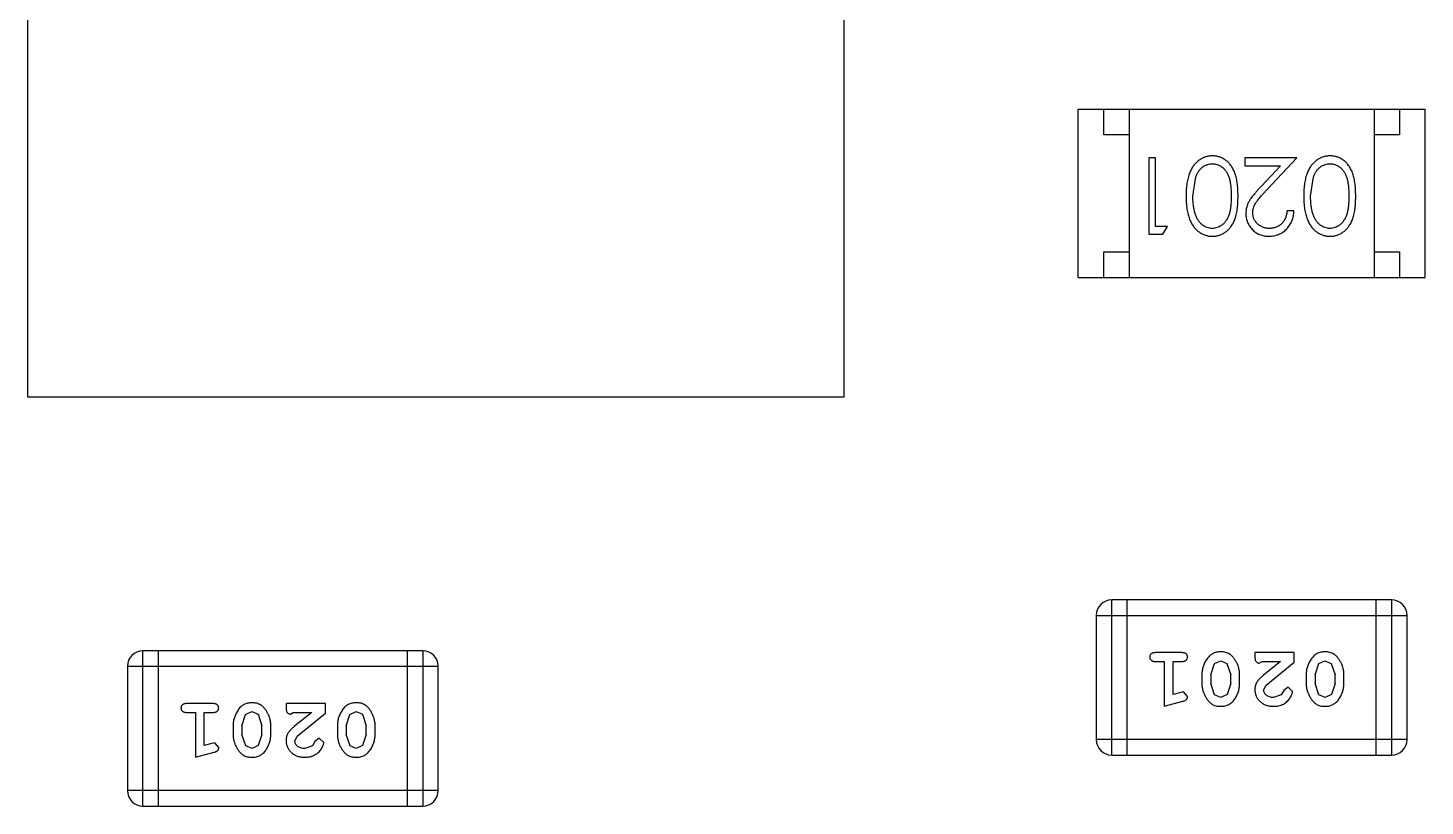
# Model space of a CAD drawing. Header units: inches. Extents: x 4.1 to 94, y -51.8 to -2.2.
# Drawn here: x 67.204 to 69.944, y -28.968 to -27.44 of the extents above; entities that cross this region are included whole.
import ezdxf

# ---------------------------------------------------------------- set-up
doc = ezdxf.new("R2010")
doc.units = ezdxf.units.IN
doc.header["$LTSCALE"] = 1.21
doc.header["$MEASUREMENT"] = 0
doc.layers.get('0').update_dxf_attribs({"linetype": 'CONTINUOUS'})

msp = doc.modelspace()

# ---------------------------------------------------------------- linework, layer by layer
at = {"color": 7, "linetype": 'Continuous'}
for p, q in [((67.2042, -28.1651), (67.2042, -26.1651)), ((68.8042, -26.1651), (68.8042, -28.1651)), ((69.2642, -27.93), (69.2642, -27.6)), ((69.2642, -27.6), (69.9442, -27.6)), ((69.3142, -27.65), (69.3142, -27.6)), ((69.3642, -27.6), (69.3642, -27.93)), ((69.8442, -27.6), (69.8442, -27.93)), ((69.8942, -27.6), (69.8942, -27.65)), ((69.9442, -27.93), (69.9442, -27.6)), ((69.3642, -27.65), (69.3142, -27.65)), ((69.8942, -27.65), (69.8442, -27.65)), ((69.4024, -27.6953), (69.4024, -27.8453)), ((69.4159, -27.6953), (69.4024, -27.6953)), ((69.4159, -27.8299), (69.4159, -27.6953)), ((69.5909, -27.6953), (69.5909, -27.7107)), ((69.6928, -27.6953), (69.5909, -27.6953)), ((69.6347, -27.7574), (69.6928, -27.6953)), ((69.5909, -27.7107), (69.6607, -27.7107)), ((69.6607, -27.7107), (69.6232, -27.7507)), ((69.489, -27.7703), (69.4947, -27.7326)), ((69.7197, -27.7703), (69.7254, -27.7326)), ((69.6871, -27.7991), (69.6736, -27.7991)), ((69.439, -27.8299), (69.4159, -27.8299)), ((69.4302, -27.8453), (69.439, -27.8299)), ((69.4024, -27.8453), (69.4302, -27.8453)), ((69.3142, -27.93), (69.3142, -27.88)), ((69.3142, -27.88), (69.3642, -27.88)), ((69.8442, -27.88), (69.8942, -27.88)), ((69.8942, -27.88), (69.8942, -27.93)), ((69.2642, -27.93), (69.9442, -27.93)), ((68.8042, -28.1651), (67.2042, -28.1651)), ((69.3298, -28.8676), (69.3298, -28.5628)), ((69.8784, -28.5628), (69.3298, -28.5628)), ((69.3603, -28.8676), (69.3603, -28.5628)), ((69.848, -28.5628), (69.848, -28.8676)), ((69.8784, -28.5628), (69.8784, -28.8676)), ((69.2993, -28.5933), (69.2993, -28.8371)), ((69.2993, -28.5933), (69.9089, -28.5933)), ((69.9089, -28.8371), (69.9089, -28.5933)), ((67.4298, -28.9676), (67.4298, -28.6628)), ((67.9784, -28.6628), (67.4298, -28.6628)), ((67.4603, -28.9676), (67.4603, -28.6628)), ((67.948, -28.6628), (67.948, -28.9676)), ((67.9784, -28.6628), (67.9784, -28.9676)), ((69.4673, -28.6664), (69.4153, -28.6664)), ((69.4153, -28.6837), (69.4327, -28.6837)), ((69.4327, -28.6837), (69.4327, -28.7718)), ((69.45, -28.7487), (69.45, -28.6837)), ((69.45, -28.6837), (69.4673, -28.6837)), ((69.5239, -28.7098), (69.5311, -28.688)), ((69.5311, -28.688), (69.5434, -28.6822)), ((69.5434, -28.6822), (69.5556, -28.6875)), ((69.5556, -28.6875), (69.5632, -28.7098)), ((69.6104, -28.6664), (69.6104, -28.6743)), ((69.6875, -28.6664), (69.6104, -28.6664)), ((69.6191, -28.6869), (69.6246, -28.6837)), ((69.6246, -28.6837), (69.6608, -28.6837)), ((69.6608, -28.6837), (69.6272, -28.7108)), ((69.6325, -28.7303), (69.6875, -28.6853)), ((69.6875, -28.6853), (69.6875, -28.6664)), ((69.7284, -28.7098), (69.7357, -28.688)), ((69.7357, -28.688), (69.7479, -28.6822)), ((69.7479, -28.6822), (69.7601, -28.6875)), ((69.7601, -28.6875), (69.7677, -28.7098)), ((67.3993, -28.6933), (67.3993, -28.9371)), ((67.3993, -28.6933), (68.0089, -28.6933)), ((68.0089, -28.9371), (68.0089, -28.6933)), ((69.5066, -28.7095), (69.5066, -28.7272)), ((69.5239, -28.7098), (69.5239, -28.727)), ((69.5632, -28.727), (69.5632, -28.7098)), ((69.5805, -28.7272), (69.5805, -28.7095)), ((69.7111, -28.7095), (69.7111, -28.7272)), ((69.7284, -28.7098), (69.7284, -28.727)), ((69.7677, -28.727), (69.7677, -28.7098)), ((69.785, -28.7272), (69.785, -28.7095)), ((69.5315, -28.7493), (69.5239, -28.727)), ((69.5632, -28.727), (69.556, -28.7487)), ((69.6277, -28.74), (69.6325, -28.7303)), ((69.6671, -28.7406), (69.6621, -28.7492)), ((69.6755, -28.7341), (69.6671, -28.7406)), ((69.6844, -28.7425), (69.6755, -28.7341)), ((69.736, -28.7493), (69.7284, -28.727)), ((69.7677, -28.727), (69.7605, -28.7487)), ((67.5673, -28.7664), (67.5153, -28.7664)), ((67.7104, -28.7664), (67.7104, -28.7743)), ((67.7875, -28.7664), (67.7104, -28.7664)), ((67.7875, -28.7853), (67.7875, -28.7664)), ((69.4327, -28.7718), (69.4692, -28.762)), ((69.465, -28.7446), (69.45, -28.7487)), ((69.4704, -28.7435), (69.465, -28.7446)), ((69.4783, -28.7528), (69.4704, -28.7435)), ((69.5436, -28.7545), (69.5315, -28.7493)), ((69.556, -28.7487), (69.5436, -28.7545)), ((69.6621, -28.7492), (69.6472, -28.7545)), ((69.7481, -28.7545), (69.736, -28.7493)), ((69.7605, -28.7487), (69.7481, -28.7545)), ((67.5153, -28.7838), (67.5327, -28.7838)), ((67.5327, -28.7838), (67.5327, -28.8718)), ((67.55, -28.8487), (67.55, -28.7838)), ((67.55, -28.7838), (67.5673, -28.7838)), ((67.6239, -28.8098), (67.6311, -28.788)), ((67.6311, -28.788), (67.6434, -28.7822)), ((67.6434, -28.7822), (67.6556, -28.7875)), ((67.6556, -28.7875), (67.6632, -28.8098)), ((67.7191, -28.7869), (67.7246, -28.7838)), ((67.7246, -28.7838), (67.7608, -28.7838)), ((67.7608, -28.7838), (67.7272, -28.8108)), ((67.7325, -28.8303), (67.7875, -28.7853)), ((67.8284, -28.8098), (67.8357, -28.788)), ((67.8357, -28.788), (67.8479, -28.7822)), ((67.8479, -28.7822), (67.8601, -28.7875)), ((67.8601, -28.7875), (67.8677, -28.8098)), ((67.6066, -28.8095), (67.6066, -28.8272)), ((67.6239, -28.8098), (67.6239, -28.827)), ((67.6632, -28.827), (67.6632, -28.8098)), ((67.6805, -28.8272), (67.6805, -28.8095)), ((67.8111, -28.8095), (67.8111, -28.8272)), ((67.8284, -28.8098), (67.8284, -28.827)), ((67.8677, -28.827), (67.8677, -28.8098)), ((67.885, -28.8272), (67.885, -28.8095)), ((67.565, -28.8446), (67.55, -28.8487)), ((67.5704, -28.8435), (67.565, -28.8446)), ((67.5783, -28.8528), (67.5704, -28.8435)), ((67.6315, -28.8493), (67.6239, -28.827)), ((67.6436, -28.8545), (67.6315, -28.8493)), ((67.656, -28.8487), (67.6436, -28.8545)), ((67.6632, -28.827), (67.656, -28.8487)), ((67.7277, -28.84), (67.7325, -28.8303)), ((67.7621, -28.8492), (67.7472, -28.8545)), ((67.7671, -28.8407), (67.7621, -28.8492)), ((67.7755, -28.8341), (67.7671, -28.8407)), ((67.7844, -28.8425), (67.7755, -28.8341)), ((67.836, -28.8493), (67.8284, -28.827)), ((67.8481, -28.8545), (67.836, -28.8493)), ((67.8605, -28.8487), (67.8481, -28.8545)), ((67.8677, -28.827), (67.8605, -28.8487)), ((69.9089, -28.8371), (69.2993, -28.8371)), ((67.5327, -28.8718), (67.5692, -28.862)), ((69.3298, -28.8676), (69.8784, -28.8676)), ((68.0089, -28.9371), (67.3993, -28.9371)), ((67.4298, -28.9676), (67.9784, -28.9676))]:
    msp.add_line(p, q, dxfattribs=at)
for centre, start, end in [((69.3298, -28.5933), 90, 180), ((69.8784, -28.5933), 0, 90), ((67.4298, -28.6933), 90, 180), ((67.9784, -28.6933), 0, 90), ((69.3298, -28.8371), 180, 270), ((69.8784, -28.8371), 270, 0), ((67.4298, -28.9371), 180, 270), ((67.9784, -28.9371), 270, 0)]:
    msp.add_arc(centre, 0.0305, start, end, dxfattribs=at)
for points, knots in [([(69.5273, -27.6914), (69.5261, -27.6915), (69.5237, -27.6915), (69.5202, -27.6919), (69.5168, -27.6926), (69.5134, -27.6935), (69.5102, -27.6947), (69.507, -27.6962), (69.5039, -27.6979), (69.5009, -27.6999), (69.498, -27.7022), (69.4952, -27.7047), (69.4926, -27.7075), (69.4902, -27.7105), (69.488, -27.7138), (69.4859, -27.7174), (69.484, -27.7212), (69.4822, -27.7253), (69.4806, -27.7296), (69.4793, -27.7344), (69.4781, -27.7395), (69.4771, -27.7449), (69.4764, -27.7508), (69.4759, -27.7569), (69.4756, -27.7635), (69.4755, -27.7679), (69.4755, -27.7702)], [0, 0, 0, 0, 0.033824, 0.067298, 0.10028, 0.133019, 0.165736, 0.198792, 0.232372, 0.266409, 0.301016, 0.336196, 0.371972, 0.408574, 0.446394, 0.485225, 0.525372, 0.567224, 0.611081, 0.65775, 0.70702, 0.759235, 0.814484, 0.873227, 0.934937, 1, 1, 1, 1]), ([(69.5774, -27.7702), (69.5774, -27.7678), (69.5774, -27.7632), (69.5771, -27.7564), (69.5766, -27.7501), (69.5759, -27.7441), (69.575, -27.7386), (69.5739, -27.7335), (69.5726, -27.7287), (69.5711, -27.7244), (69.5694, -27.7204), (69.5675, -27.7167), (69.5655, -27.7132), (69.5633, -27.71), (69.561, -27.707), (69.5586, -27.7043), (69.5559, -27.7019), (69.5531, -27.6997), (69.5502, -27.6978), (69.5472, -27.6961), (69.5441, -27.6946), (69.5409, -27.6935), (69.5376, -27.6926), (69.5343, -27.6919), (69.5308, -27.6915), (69.5285, -27.6915), (69.5273, -27.6914)], [0, 0, 0, 0, 0.068113, 0.132564, 0.193427, 0.250218, 0.303569, 0.353576, 0.400235, 0.443586, 0.484619, 0.524292, 0.56238, 0.599049, 0.63494, 0.669782, 0.704009, 0.737842, 0.771098, 0.803896, 0.836415, 0.868639, 0.900715, 0.933378, 0.966213, 1, 1, 1, 1]), ([(69.7581, -27.6914), (69.7569, -27.6915), (69.7545, -27.6915), (69.751, -27.6919), (69.7475, -27.6926), (69.7442, -27.6935), (69.7409, -27.6947), (69.7377, -27.6962), (69.7347, -27.6979), (69.7316, -27.6999), (69.7287, -27.7022), (69.726, -27.7047), (69.7234, -27.7075), (69.721, -27.7105), (69.7188, -27.7138), (69.7167, -27.7174), (69.7148, -27.7212), (69.713, -27.7253), (69.7114, -27.7296), (69.71, -27.7344), (69.7089, -27.7395), (69.7079, -27.7449), (69.7072, -27.7508), (69.7067, -27.7569), (69.7064, -27.7635), (69.7063, -27.7679), (69.7063, -27.7702)], [0, 0, 0, 0, 0.033824, 0.067298, 0.10028, 0.133019, 0.165736, 0.198792, 0.232372, 0.266409, 0.301016, 0.336196, 0.371972, 0.408574, 0.446394, 0.485225, 0.525372, 0.567224, 0.611081, 0.65775, 0.70702, 0.759235, 0.814484, 0.873227, 0.934937, 1, 1, 1, 1]), ([(69.8082, -27.7702), (69.8082, -27.7678), (69.8082, -27.7632), (69.8079, -27.7564), (69.8074, -27.7501), (69.8066, -27.7441), (69.8057, -27.7386), (69.8047, -27.7335), (69.8034, -27.7287), (69.8019, -27.7244), (69.8002, -27.7204), (69.7983, -27.7167), (69.7963, -27.7132), (69.7941, -27.71), (69.7918, -27.707), (69.7893, -27.7043), (69.7867, -27.7019), (69.7839, -27.6997), (69.781, -27.6978), (69.7779, -27.6961), (69.7749, -27.6946), (69.7717, -27.6935), (69.7684, -27.6926), (69.765, -27.6919), (69.7616, -27.6915), (69.7592, -27.6915), (69.7581, -27.6914)], [0, 0, 0, 0, 0.068113, 0.132564, 0.193427, 0.250218, 0.303569, 0.353576, 0.400235, 0.443586, 0.484619, 0.524292, 0.56238, 0.599049, 0.63494, 0.669782, 0.704009, 0.737842, 0.771098, 0.803896, 0.836415, 0.868639, 0.900715, 0.933378, 0.966213, 1, 1, 1, 1]), ([(69.4947, -27.7326), (69.495, -27.7315), (69.4958, -27.7295), (69.4971, -27.7265), (69.4986, -27.7238), (69.5002, -27.7213), (69.502, -27.719), (69.5038, -27.7169), (69.5058, -27.7149), (69.5086, -27.7127), (69.5123, -27.7103), (69.517, -27.7084), (69.5219, -27.707), (69.5252, -27.7069), (69.5268, -27.7068)], [0, 0, 0, 0, 0.075949, 0.148549, 0.218996, 0.286119, 0.351826, 0.416074, 0.478265, 0.540325, 0.660405, 0.774606, 0.887187, 1, 1, 1, 1]), ([(69.5268, -27.7068), (69.5285, -27.7069), (69.5318, -27.7071), (69.5367, -27.7084), (69.5414, -27.7104), (69.5452, -27.7128), (69.548, -27.7151), (69.5501, -27.717), (69.552, -27.7192), (69.5537, -27.7215), (69.5554, -27.724), (69.5568, -27.7267), (69.5582, -27.7296), (69.5594, -27.7327), (69.5605, -27.7362), (69.5615, -27.7399), (69.5622, -27.7441), (69.5629, -27.7486), (69.5634, -27.7535), (69.5637, -27.7587), (69.564, -27.7644), (69.564, -27.7683), (69.564, -27.7703)], [0, 0, 0, 0, 0.060034, 0.120278, 0.182348, 0.247919, 0.281641, 0.315701, 0.350322, 0.385703, 0.421819, 0.459196, 0.497866, 0.538301, 0.58121, 0.628183, 0.679403, 0.734699, 0.794074, 0.858416, 0.927049, 1, 1, 1, 1]), ([(69.7254, -27.7326), (69.7258, -27.7315), (69.7266, -27.7295), (69.7279, -27.7265), (69.7294, -27.7238), (69.731, -27.7213), (69.7327, -27.719), (69.7346, -27.7169), (69.7366, -27.7149), (69.7394, -27.7127), (69.7431, -27.7103), (69.7478, -27.7084), (69.7526, -27.707), (69.7559, -27.7069), (69.7576, -27.7068)], [0, 0, 0, 0, 0.075949, 0.148549, 0.218996, 0.286119, 0.351826, 0.416074, 0.478265, 0.540325, 0.660405, 0.774606, 0.887187, 1, 1, 1, 1]), ([(69.7576, -27.7068), (69.7593, -27.7069), (69.7626, -27.7071), (69.7674, -27.7084), (69.7722, -27.7104), (69.7759, -27.7128), (69.7788, -27.7151), (69.7809, -27.717), (69.7827, -27.7192), (69.7845, -27.7215), (69.7861, -27.724), (69.7876, -27.7267), (69.789, -27.7296), (69.7902, -27.7327), (69.7913, -27.7362), (69.7922, -27.7399), (69.793, -27.7441), (69.7937, -27.7486), (69.7941, -27.7535), (69.7945, -27.7587), (69.7947, -27.7644), (69.7947, -27.7683), (69.7947, -27.7703)], [0, 0, 0, 0, 0.060034, 0.120278, 0.182348, 0.247919, 0.281641, 0.315701, 0.350322, 0.385703, 0.421819, 0.459196, 0.497866, 0.538301, 0.58121, 0.628183, 0.679403, 0.734699, 0.794074, 0.858416, 0.927049, 1, 1, 1, 1]), ([(69.6232, -27.7507), (69.6217, -27.7523), (69.619, -27.7552), (69.615, -27.7596), (69.6115, -27.7637), (69.6083, -27.7676), (69.6054, -27.7712), (69.6029, -27.7746), (69.6008, -27.7778), (69.5985, -27.7816), (69.5962, -27.7863), (69.5943, -27.7922), (69.593, -27.7983), (69.5929, -27.8025), (69.5928, -27.8045)], [0, 0, 0, 0, 0.09953, 0.192079, 0.277712, 0.357454, 0.429648, 0.495771, 0.555538, 0.608657, 0.707578, 0.804328, 0.901298, 1, 1, 1, 1]), ([(69.4755, -27.7702), (69.4755, -27.7725), (69.4756, -27.777), (69.4759, -27.7836), (69.4764, -27.7898), (69.4772, -27.7956), (69.4781, -27.8011), (69.4793, -27.8062), (69.4807, -27.811), (69.4823, -27.8154), (69.4841, -27.8195), (69.486, -27.8233), (69.4881, -27.8269), (69.4904, -27.8302), (69.4928, -27.8332), (69.4954, -27.836), (69.4981, -27.8385), (69.501, -27.8407), (69.5039, -27.8427), (69.507, -27.8444), (69.5102, -27.8459), (69.5135, -27.8471), (69.5168, -27.848), (69.5202, -27.8487), (69.5237, -27.8491), (69.5261, -27.8491), (69.5273, -27.8491)], [0, 0, 0, 0, 0.065278, 0.127205, 0.186168, 0.241675, 0.294115, 0.343609, 0.390387, 0.434463, 0.476646, 0.517002, 0.555936, 0.593716, 0.630057, 0.665601, 0.700745, 0.734917, 0.768681, 0.802087, 0.834849, 0.867433, 0.900138, 0.932806, 0.966212, 1, 1, 1, 1]), ([(69.5268, -27.8337), (69.5252, -27.8337), (69.5219, -27.8335), (69.5171, -27.8323), (69.5124, -27.8301), (69.5087, -27.8278), (69.5058, -27.8255), (69.5037, -27.8235), (69.5018, -27.8213), (69.5, -27.8188), (69.4983, -27.8161), (69.4967, -27.8131), (69.4953, -27.8099), (69.494, -27.8065), (69.4928, -27.8028), (69.4917, -27.7989), (69.4909, -27.7948), (69.4902, -27.7904), (69.4897, -27.7857), (69.4892, -27.7808), (69.489, -27.7756), (69.489, -27.7721), (69.489, -27.7703)], [0, 0, 0, 0, 0.059689, 0.119507, 0.181075, 0.246162, 0.279894, 0.314468, 0.350403, 0.387474, 0.426147, 0.466624, 0.508745, 0.553328, 0.600058, 0.649177, 0.700552, 0.754894, 0.811825, 0.871514, 0.934319, 1, 1, 1, 1]), ([(69.564, -27.7703), (69.564, -27.7723), (69.564, -27.7762), (69.5637, -27.7819), (69.5634, -27.7872), (69.5628, -27.7921), (69.5622, -27.7966), (69.5614, -27.8007), (69.5605, -27.8045), (69.5594, -27.8079), (69.5582, -27.811), (69.5568, -27.8139), (69.5553, -27.8166), (69.5537, -27.8191), (69.5519, -27.8214), (69.55, -27.8236), (69.548, -27.8255), (69.5452, -27.8278), (69.5414, -27.8301), (69.5367, -27.8323), (69.5318, -27.8335), (69.5285, -27.8337), (69.5268, -27.8337)], [0, 0, 0, 0, 0.073302, 0.142286, 0.206253, 0.266017, 0.321612, 0.372532, 0.419497, 0.462398, 0.502825, 0.541489, 0.579034, 0.615143, 0.650298, 0.684912, 0.718701, 0.752189, 0.817245, 0.879117, 0.939613, 1, 1, 1, 1]), ([(69.5273, -27.8491), (69.5285, -27.8491), (69.5308, -27.8491), (69.5343, -27.8487), (69.5376, -27.848), (69.5409, -27.8471), (69.5441, -27.8459), (69.5473, -27.8444), (69.5503, -27.8427), (69.5532, -27.8408), (69.556, -27.8386), (69.5587, -27.8361), (69.5612, -27.8334), (69.5635, -27.8304), (69.5656, -27.8272), (69.5677, -27.8238), (69.5695, -27.8201), (69.5712, -27.8161), (69.5727, -27.8118), (69.5739, -27.8071), (69.5751, -27.802), (69.5759, -27.7965), (69.5766, -27.7905), (69.5771, -27.7841), (69.5774, -27.7773), (69.5774, -27.7726), (69.5774, -27.7702)], [0, 0, 0, 0, 0.033742, 0.066533, 0.099153, 0.13154, 0.164087, 0.196563, 0.229707, 0.263315, 0.297504, 0.331686, 0.366482, 0.4021, 0.438958, 0.476748, 0.515985, 0.556589, 0.599519, 0.645765, 0.695487, 0.748721, 0.805687, 0.866754, 0.931405, 1, 1, 1, 1]), ([(69.6063, -27.8033), (69.6063, -27.8017), (69.6065, -27.7985), (69.6075, -27.7937), (69.6092, -27.789), (69.6112, -27.7852), (69.6132, -27.7821), (69.6151, -27.7794), (69.6175, -27.7765), (69.6201, -27.7732), (69.6232, -27.7697), (69.6267, -27.7658), (69.6305, -27.7617), (69.6332, -27.7588), (69.6347, -27.7574)], [0, 0, 0, 0, 0.088014, 0.174976, 0.2638, 0.355443, 0.406413, 0.465519, 0.533076, 0.609353, 0.693899, 0.787171, 0.889197, 1, 1, 1, 1]), ([(69.7063, -27.7702), (69.7063, -27.7725), (69.7064, -27.777), (69.7067, -27.7836), (69.7072, -27.7898), (69.7079, -27.7956), (69.7089, -27.8011), (69.7101, -27.8062), (69.7115, -27.811), (69.7131, -27.8154), (69.7149, -27.8195), (69.7168, -27.8233), (69.7189, -27.8269), (69.7211, -27.8302), (69.7236, -27.8332), (69.7261, -27.836), (69.7289, -27.8385), (69.7317, -27.8407), (69.7347, -27.8427), (69.7378, -27.8444), (69.741, -27.8459), (69.7442, -27.8471), (69.7476, -27.848), (69.751, -27.8487), (69.7545, -27.8491), (69.7569, -27.8491), (69.7581, -27.8491)], [0, 0, 0, 0, 0.065278, 0.127205, 0.186168, 0.241675, 0.294115, 0.343609, 0.390387, 0.434463, 0.476646, 0.517002, 0.555936, 0.593716, 0.630057, 0.665601, 0.700745, 0.734917, 0.768681, 0.802087, 0.834849, 0.867433, 0.900138, 0.932806, 0.966212, 1, 1, 1, 1]), ([(69.7576, -27.8337), (69.756, -27.8337), (69.7527, -27.8335), (69.7478, -27.8323), (69.7432, -27.8301), (69.7394, -27.8278), (69.7366, -27.8255), (69.7345, -27.8235), (69.7326, -27.8213), (69.7308, -27.8188), (69.7291, -27.8161), (69.7275, -27.8131), (69.7261, -27.8099), (69.7247, -27.8065), (69.7236, -27.8028), (69.7225, -27.7989), (69.7217, -27.7948), (69.721, -27.7904), (69.7205, -27.7857), (69.72, -27.7808), (69.7198, -27.7756), (69.7198, -27.7721), (69.7197, -27.7703)], [0, 0, 0, 0, 0.059689, 0.119507, 0.181075, 0.246162, 0.279894, 0.314468, 0.350403, 0.387474, 0.426147, 0.466624, 0.508745, 0.553328, 0.600058, 0.649177, 0.700552, 0.754894, 0.811825, 0.871514, 0.934319, 1, 1, 1, 1]), ([(69.7947, -27.7703), (69.7947, -27.7723), (69.7947, -27.7762), (69.7945, -27.7819), (69.7941, -27.7872), (69.7936, -27.7921), (69.793, -27.7966), (69.7922, -27.8007), (69.7913, -27.8045), (69.7902, -27.8079), (69.7889, -27.811), (69.7876, -27.8139), (69.7861, -27.8166), (69.7845, -27.8191), (69.7827, -27.8214), (69.7808, -27.8236), (69.7788, -27.8255), (69.7759, -27.8278), (69.7722, -27.8301), (69.7675, -27.8323), (69.7626, -27.8335), (69.7593, -27.8337), (69.7576, -27.8337)], [0, 0, 0, 0, 0.073302, 0.142286, 0.206253, 0.266017, 0.321612, 0.372532, 0.419497, 0.462398, 0.502825, 0.541489, 0.579034, 0.615143, 0.650298, 0.684912, 0.718701, 0.752189, 0.817245, 0.879117, 0.939613, 1, 1, 1, 1]), ([(69.7581, -27.8491), (69.7592, -27.8491), (69.7616, -27.8491), (69.765, -27.8487), (69.7684, -27.848), (69.7717, -27.8471), (69.7749, -27.8459), (69.778, -27.8444), (69.7811, -27.8427), (69.784, -27.8408), (69.7868, -27.8386), (69.7895, -27.8361), (69.7919, -27.8334), (69.7943, -27.8304), (69.7964, -27.8272), (69.7985, -27.8238), (69.8003, -27.8201), (69.8019, -27.8161), (69.8034, -27.8118), (69.8047, -27.8071), (69.8058, -27.802), (69.8067, -27.7965), (69.8074, -27.7905), (69.8079, -27.7841), (69.8082, -27.7773), (69.8082, -27.7726), (69.8082, -27.7702)], [0, 0, 0, 0, 0.033742, 0.066533, 0.099153, 0.13154, 0.164087, 0.196563, 0.229707, 0.263315, 0.297504, 0.331686, 0.366482, 0.4021, 0.438958, 0.476748, 0.515985, 0.556589, 0.599519, 0.645765, 0.695487, 0.748721, 0.805687, 0.866754, 0.931405, 1, 1, 1, 1]), ([(69.5928, -27.8045), (69.5929, -27.806), (69.593, -27.8089), (69.5935, -27.8133), (69.5945, -27.8174), (69.5959, -27.8214), (69.5977, -27.8253), (69.5998, -27.829), (69.6024, -27.8325), (69.6053, -27.8359), (69.6085, -27.839), (69.6121, -27.8417), (69.6158, -27.844), (69.6198, -27.8459), (69.6241, -27.8474), (69.6285, -27.8484), (69.6333, -27.849), (69.6365, -27.8491), (69.6381, -27.8491)], [0, 0, 0, 0, 0.06271, 0.123347, 0.183401, 0.242828, 0.302097, 0.36242, 0.423725, 0.487032, 0.550491, 0.612709, 0.674265, 0.73617, 0.799211, 0.863483, 0.930525, 1, 1, 1, 1]), ([(69.6388, -27.8337), (69.6377, -27.8337), (69.6355, -27.8337), (69.6323, -27.8332), (69.6292, -27.8325), (69.6262, -27.8315), (69.6234, -27.8303), (69.6207, -27.8287), (69.6181, -27.8269), (69.6157, -27.8248), (69.6135, -27.8225), (69.6116, -27.8201), (69.6099, -27.8176), (69.6086, -27.8149), (69.6076, -27.8122), (69.6068, -27.8093), (69.6064, -27.8064), (69.6063, -27.8044), (69.6063, -27.8033)], [0, 0, 0, 0, 0.068027, 0.133505, 0.19695, 0.26027, 0.322741, 0.384982, 0.448465, 0.513424, 0.578224, 0.640011, 0.700094, 0.760067, 0.819012, 0.877878, 0.938035, 1, 1, 1, 1]), ([(69.6381, -27.8491), (69.6398, -27.8491), (69.6431, -27.849), (69.6479, -27.8483), (69.6526, -27.8472), (69.657, -27.8457), (69.6612, -27.8437), (69.6652, -27.8413), (69.6691, -27.8384), (69.6726, -27.8351), (69.6759, -27.8315), (69.6787, -27.8276), (69.6812, -27.8235), (69.6832, -27.8191), (69.6848, -27.8144), (69.686, -27.8095), (69.6868, -27.8044), (69.687, -27.8009), (69.6871, -27.7991)], [0, 0, 0, 0, 0.06445, 0.126725, 0.187421, 0.247417, 0.306749, 0.366595, 0.427749, 0.490235, 0.553031, 0.614805, 0.676505, 0.738096, 0.801021, 0.864897, 0.931209, 1, 1, 1, 1]), ([(69.6736, -27.7991), (69.6735, -27.8005), (69.6732, -27.8031), (69.6725, -27.8068), (69.6715, -27.8104), (69.6703, -27.8137), (69.6688, -27.8168), (69.667, -27.8197), (69.6651, -27.8223), (69.6628, -27.8247), (69.6603, -27.8268), (69.6577, -27.8287), (69.6549, -27.8303), (69.652, -27.8315), (69.6489, -27.8325), (69.6457, -27.8332), (69.6423, -27.8337), (69.64, -27.8337), (69.6388, -27.8337)], [0, 0, 0, 0, 0.073648, 0.143686, 0.210962, 0.275557, 0.338064, 0.399311, 0.4594, 0.51934, 0.579024, 0.637809, 0.695959, 0.754122, 0.813113, 0.873453, 0.935561, 1, 1, 1, 1]), ([(69.4153, -28.6664), (69.4145, -28.6665), (69.4128, -28.6665), (69.4104, -28.667), (69.4085, -28.6677), (69.4069, -28.6688), (69.4058, -28.6701), (69.4049, -28.6716), (69.4044, -28.6733), (69.4044, -28.6745), (69.4043, -28.6751)], [0, 0, 0, 0, 0.169012, 0.317488, 0.445429, 0.560977, 0.67065, 0.776666, 0.88492, 1, 1, 1, 1]), ([(69.4043, -28.6751), (69.4044, -28.6757), (69.4044, -28.6769), (69.4049, -28.6786), (69.4058, -28.6801), (69.4069, -28.6814), (69.4085, -28.6825), (69.4104, -28.6832), (69.4128, -28.6837), (69.4145, -28.6837), (69.4153, -28.6837)], [0, 0, 0, 0, 0.11517, 0.223509, 0.328254, 0.438012, 0.553651, 0.682263, 0.830856, 1, 1, 1, 1]), ([(69.4783, -28.6751), (69.4782, -28.6745), (69.4782, -28.6733), (69.4777, -28.6716), (69.4768, -28.6701), (69.4757, -28.6688), (69.4741, -28.6677), (69.4722, -28.667), (69.4698, -28.6665), (69.4682, -28.6665), (69.4673, -28.6664)], [0, 0, 0, 0, 0.115051, 0.223278, 0.329269, 0.437893, 0.554681, 0.682591, 0.83103, 1, 1, 1, 1]), ([(69.4673, -28.6837), (69.4682, -28.6837), (69.4698, -28.6837), (69.4722, -28.6832), (69.4741, -28.6825), (69.4757, -28.6814), (69.4768, -28.6801), (69.4777, -28.6786), (69.4782, -28.6769), (69.4782, -28.6757), (69.4783, -28.6751)], [0, 0, 0, 0, 0.169102, 0.317658, 0.446239, 0.563118, 0.671828, 0.776546, 0.884858, 1, 1, 1, 1]), ([(69.5435, -28.6649), (69.542, -28.6649), (69.5392, -28.665), (69.5351, -28.6657), (69.5313, -28.6668), (69.5277, -28.6684), (69.5244, -28.6704), (69.5214, -28.673), (69.5185, -28.6759), (69.5161, -28.6793), (69.5139, -28.6829), (69.5119, -28.6865), (69.5103, -28.6903), (69.5089, -28.694), (69.5079, -28.6978), (69.5071, -28.7017), (69.5067, -28.7056), (69.5066, -28.7082), (69.5066, -28.7095)], [0, 0, 0, 0, 0.067217, 0.131051, 0.19272, 0.252824, 0.312745, 0.373449, 0.436041, 0.501494, 0.567761, 0.632087, 0.695096, 0.757109, 0.817993, 0.878657, 0.939311, 1, 1, 1, 1]), ([(69.5805, -28.7095), (69.5805, -28.7084), (69.5805, -28.7063), (69.5802, -28.7031), (69.5797, -28.7), (69.579, -28.6969), (69.5781, -28.6938), (69.577, -28.6908), (69.5757, -28.6879), (69.5742, -28.685), (69.5727, -28.6823), (69.571, -28.6797), (69.5694, -28.6774), (69.5678, -28.6753), (69.5661, -28.6734), (69.5644, -28.6718), (69.5626, -28.6704), (69.5603, -28.6688), (69.5571, -28.6671), (69.5529, -28.6658), (69.5483, -28.665), (69.5451, -28.6649), (69.5435, -28.6649)], [0, 0, 0, 0, 0.049886, 0.09882, 0.148132, 0.19689, 0.246038, 0.295176, 0.345305, 0.395692, 0.445312, 0.491875, 0.535813, 0.577009, 0.616081, 0.652689, 0.687585, 0.720206, 0.785062, 0.85223, 0.923759, 1, 1, 1, 1]), ([(69.6104, -28.6743), (69.6104, -28.6754), (69.6105, -28.6773), (69.6109, -28.6801), (69.6116, -28.6823), (69.6127, -28.684), (69.614, -28.6853), (69.6155, -28.6862), (69.6172, -28.6868), (69.6184, -28.6869), (69.6191, -28.6869)], [0, 0, 0, 0, 0.1844, 0.34094, 0.473574, 0.586824, 0.690029, 0.789175, 0.890445, 1, 1, 1, 1]), ([(69.748, -28.6649), (69.7466, -28.6649), (69.7437, -28.665), (69.7396, -28.6657), (69.7358, -28.6668), (69.7322, -28.6684), (69.7289, -28.6704), (69.7259, -28.673), (69.7231, -28.6759), (69.7206, -28.6793), (69.7184, -28.6829), (69.7165, -28.6865), (69.7148, -28.6903), (69.7134, -28.694), (69.7124, -28.6978), (69.7116, -28.7017), (69.7112, -28.7056), (69.7111, -28.7082), (69.7111, -28.7095)], [0, 0, 0, 0, 0.067217, 0.131051, 0.19272, 0.252824, 0.312745, 0.373449, 0.436041, 0.501494, 0.567761, 0.632087, 0.695096, 0.757109, 0.817993, 0.878657, 0.939311, 1, 1, 1, 1]), ([(69.785, -28.7095), (69.785, -28.7084), (69.785, -28.7063), (69.7847, -28.7031), (69.7842, -28.7), (69.7835, -28.6969), (69.7826, -28.6938), (69.7815, -28.6908), (69.7802, -28.6879), (69.7788, -28.685), (69.7772, -28.6823), (69.7756, -28.6797), (69.7739, -28.6774), (69.7723, -28.6753), (69.7706, -28.6734), (69.7689, -28.6718), (69.7671, -28.6704), (69.7648, -28.6688), (69.7616, -28.6671), (69.7574, -28.6658), (69.7528, -28.665), (69.7496, -28.6649), (69.748, -28.6649)], [0, 0, 0, 0, 0.049886, 0.09882, 0.148132, 0.19689, 0.246038, 0.295176, 0.345305, 0.395692, 0.445312, 0.491875, 0.535813, 0.577009, 0.616081, 0.652689, 0.687585, 0.720206, 0.785062, 0.85223, 0.923759, 1, 1, 1, 1]), ([(69.6272, -28.7108), (69.6263, -28.7116), (69.6246, -28.713), (69.6222, -28.7153), (69.6201, -28.7174), (69.6183, -28.7194), (69.6166, -28.7212), (69.6153, -28.723), (69.6142, -28.7246), (69.6131, -28.7267), (69.612, -28.7292), (69.6111, -28.7324), (69.6105, -28.7357), (69.6104, -28.7379), (69.6104, -28.7391)], [0, 0, 0, 0, 0.103002, 0.197728, 0.285279, 0.365235, 0.437224, 0.502446, 0.560545, 0.611446, 0.707576, 0.80349, 0.900532, 1, 1, 1, 1]), ([(69.5066, -28.7272), (69.5066, -28.7283), (69.5066, -28.7304), (69.5069, -28.7336), (69.5075, -28.7368), (69.5081, -28.7399), (69.5091, -28.7429), (69.5102, -28.7459), (69.5115, -28.7489), (69.513, -28.7518), (69.5146, -28.7545), (69.5162, -28.7571), (69.5179, -28.7594), (69.5195, -28.7615), (69.5212, -28.7633), (69.5229, -28.765), (69.5247, -28.7664), (69.5271, -28.768), (69.5302, -28.7696), (69.5344, -28.7709), (69.5389, -28.7717), (69.5421, -28.7718), (69.5437, -28.7718)], [0, 0, 0, 0, 0.049855, 0.099516, 0.148482, 0.19758, 0.246804, 0.296268, 0.346517, 0.397047, 0.446826, 0.49336, 0.537801, 0.579207, 0.617974, 0.654833, 0.689171, 0.722088, 0.786392, 0.853518, 0.924186, 1, 1, 1, 1]), ([(69.5437, -28.7718), (69.5452, -28.7718), (69.548, -28.7717), (69.5521, -28.771), (69.5559, -28.7699), (69.5595, -28.7683), (69.5628, -28.7662), (69.5658, -28.7637), (69.5686, -28.7608), (69.5711, -28.7574), (69.5733, -28.7538), (69.5752, -28.7501), (69.5769, -28.7464), (69.5782, -28.7426), (69.5793, -28.7388), (69.58, -28.735), (69.5804, -28.7311), (69.5805, -28.7285), (69.5805, -28.7272)], [0, 0, 0, 0, 0.06692, 0.130834, 0.19258, 0.252759, 0.312631, 0.373411, 0.436359, 0.501894, 0.568244, 0.632472, 0.69556, 0.757163, 0.818592, 0.878885, 0.939235, 1, 1, 1, 1]), ([(69.6104, -28.7391), (69.6105, -28.7402), (69.6105, -28.7424), (69.611, -28.7456), (69.6118, -28.7487), (69.6129, -28.7517), (69.6144, -28.7546), (69.6162, -28.7573), (69.6183, -28.7599), (69.6207, -28.7623), (69.6233, -28.7645), (69.6262, -28.7665), (69.6292, -28.7682), (69.6324, -28.7695), (69.6359, -28.7705), (69.6394, -28.7713), (69.6432, -28.7718), (69.6458, -28.7718), (69.6471, -28.7718)], [0, 0, 0, 0, 0.060981, 0.120256, 0.178148, 0.236115, 0.293993, 0.352864, 0.413358, 0.476056, 0.539296, 0.602396, 0.665116, 0.728325, 0.792919, 0.859317, 0.928302, 1, 1, 1, 1]), ([(69.6472, -28.7545), (69.6458, -28.7545), (69.6431, -28.7544), (69.6393, -28.7536), (69.6359, -28.7522), (69.633, -28.7503), (69.6307, -28.748), (69.629, -28.7455), (69.6279, -28.7428), (69.6278, -28.7409), (69.6277, -28.74)], [0, 0, 0, 0, 0.156344, 0.299348, 0.4327, 0.561, 0.682299, 0.791883, 0.89611, 1, 1, 1, 1]), ([(69.6471, -28.7718), (69.6488, -28.7718), (69.6521, -28.7717), (69.6571, -28.7708), (69.6618, -28.7694), (69.6663, -28.7674), (69.6705, -28.765), (69.6741, -28.7621), (69.6773, -28.7588), (69.6798, -28.7553), (69.6817, -28.7517), (69.6832, -28.7484), (69.6841, -28.7454), (69.6843, -28.7434), (69.6844, -28.7425)], [0, 0, 0, 0, 0.098286, 0.193983, 0.289056, 0.384352, 0.477435, 0.566197, 0.652355, 0.737986, 0.818188, 0.887401, 0.94802, 1, 1, 1, 1]), ([(69.7111, -28.7272), (69.7111, -28.7283), (69.7112, -28.7304), (69.7115, -28.7336), (69.712, -28.7368), (69.7127, -28.7399), (69.7136, -28.7429), (69.7147, -28.7459), (69.716, -28.7489), (69.7175, -28.7518), (69.7191, -28.7545), (69.7207, -28.7571), (69.7224, -28.7594), (69.724, -28.7615), (69.7258, -28.7633), (69.7275, -28.765), (69.7292, -28.7664), (69.7316, -28.768), (69.7347, -28.7696), (69.7389, -28.7709), (69.7435, -28.7717), (69.7466, -28.7718), (69.7482, -28.7718)], [0, 0, 0, 0, 0.049855, 0.099516, 0.148482, 0.19758, 0.246804, 0.296268, 0.346517, 0.397047, 0.446826, 0.49336, 0.537801, 0.579207, 0.617974, 0.654833, 0.689171, 0.722088, 0.786392, 0.853518, 0.924186, 1, 1, 1, 1]), ([(69.7482, -28.7718), (69.7497, -28.7718), (69.7525, -28.7717), (69.7566, -28.771), (69.7604, -28.7699), (69.764, -28.7683), (69.7673, -28.7662), (69.7703, -28.7637), (69.7731, -28.7608), (69.7756, -28.7574), (69.7778, -28.7538), (69.7797, -28.7501), (69.7814, -28.7464), (69.7827, -28.7426), (69.7838, -28.7388), (69.7845, -28.735), (69.785, -28.7311), (69.785, -28.7285), (69.785, -28.7272)], [0, 0, 0, 0, 0.06692, 0.130834, 0.19258, 0.252759, 0.312631, 0.373411, 0.436359, 0.501894, 0.568244, 0.632472, 0.69556, 0.757163, 0.818592, 0.878885, 0.939235, 1, 1, 1, 1]), ([(67.5153, -28.7664), (67.5144, -28.7665), (67.5128, -28.7665), (67.5104, -28.767), (67.5085, -28.7677), (67.5069, -28.7688), (67.5058, -28.7701), (67.5049, -28.7716), (67.5044, -28.7733), (67.5044, -28.7745), (67.5043, -28.7751)], [0, 0, 0, 0, 0.169012, 0.317488, 0.445429, 0.560977, 0.67065, 0.776666, 0.88492, 1, 1, 1, 1]), ([(67.5783, -28.7751), (67.5782, -28.7745), (67.5782, -28.7733), (67.5777, -28.7716), (67.5768, -28.7701), (67.5757, -28.7688), (67.5741, -28.7677), (67.5722, -28.767), (67.5698, -28.7665), (67.5682, -28.7665), (67.5673, -28.7664)], [0, 0, 0, 0, 0.115051, 0.223278, 0.329269, 0.437893, 0.554681, 0.682591, 0.83103, 1, 1, 1, 1]), ([(67.6435, -28.7649), (67.642, -28.7649), (67.6392, -28.765), (67.6351, -28.7657), (67.6313, -28.7668), (67.6277, -28.7684), (67.6244, -28.7704), (67.6214, -28.773), (67.6185, -28.7759), (67.6161, -28.7793), (67.6139, -28.7829), (67.6119, -28.7866), (67.6103, -28.7903), (67.6089, -28.794), (67.6079, -28.7978), (67.6071, -28.8017), (67.6067, -28.8056), (67.6066, -28.8082), (67.6066, -28.8095)], [0, 0, 0, 0, 0.067217, 0.131051, 0.19272, 0.252824, 0.312745, 0.373449, 0.436041, 0.501494, 0.567761, 0.632087, 0.695096, 0.757109, 0.817993, 0.878657, 0.939311, 1, 1, 1, 1]), ([(67.6805, -28.8095), (67.6805, -28.8084), (67.6805, -28.8063), (67.6802, -28.8031), (67.6797, -28.8), (67.679, -28.7969), (67.6781, -28.7938), (67.677, -28.7909), (67.6757, -28.7879), (67.6742, -28.785), (67.6727, -28.7823), (67.671, -28.7797), (67.6694, -28.7774), (67.6678, -28.7753), (67.6661, -28.7735), (67.6644, -28.7718), (67.6626, -28.7704), (67.6603, -28.7688), (67.6571, -28.7672), (67.6529, -28.7658), (67.6483, -28.765), (67.6451, -28.7649), (67.6435, -28.7649)], [0, 0, 0, 0, 0.049886, 0.09882, 0.148132, 0.19689, 0.246038, 0.295176, 0.345305, 0.395692, 0.445312, 0.491875, 0.535813, 0.577009, 0.616081, 0.652689, 0.687585, 0.720206, 0.785062, 0.85223, 0.923759, 1, 1, 1, 1]), ([(67.848, -28.7649), (67.8466, -28.7649), (67.8437, -28.765), (67.8396, -28.7657), (67.8358, -28.7668), (67.8322, -28.7684), (67.8289, -28.7704), (67.8259, -28.773), (67.8231, -28.7759), (67.8206, -28.7793), (67.8184, -28.7829), (67.8165, -28.7866), (67.8148, -28.7903), (67.8134, -28.794), (67.8124, -28.7978), (67.8116, -28.8017), (67.8112, -28.8056), (67.8111, -28.8082), (67.8111, -28.8095)], [0, 0, 0, 0, 0.067217, 0.131051, 0.19272, 0.252824, 0.312745, 0.373449, 0.436041, 0.501494, 0.567761, 0.632087, 0.695096, 0.757109, 0.817993, 0.878657, 0.939311, 1, 1, 1, 1]), ([(67.885, -28.8095), (67.885, -28.8084), (67.885, -28.8063), (67.8847, -28.8031), (67.8842, -28.8), (67.8835, -28.7969), (67.8826, -28.7938), (67.8815, -28.7909), (67.8802, -28.7879), (67.8788, -28.785), (67.8772, -28.7823), (67.8756, -28.7797), (67.8739, -28.7774), (67.8723, -28.7753), (67.8706, -28.7735), (67.8689, -28.7718), (67.8671, -28.7704), (67.8648, -28.7688), (67.8616, -28.7672), (67.8574, -28.7658), (67.8528, -28.765), (67.8496, -28.7649), (67.848, -28.7649)], [0, 0, 0, 0, 0.049886, 0.09882, 0.148132, 0.19689, 0.246038, 0.295176, 0.345305, 0.395692, 0.445312, 0.491875, 0.535813, 0.577009, 0.616081, 0.652689, 0.687585, 0.720206, 0.785062, 0.85223, 0.923759, 1, 1, 1, 1]), ([(69.4692, -28.762), (69.4701, -28.7617), (69.4716, -28.7612), (69.4737, -28.7604), (69.4754, -28.7595), (69.4765, -28.7584), (69.4773, -28.7573), (69.4779, -28.7559), (69.4782, -28.7544), (69.4783, -28.7534), (69.4783, -28.7528)], [0, 0, 0, 0, 0.187321, 0.344927, 0.475328, 0.579604, 0.674244, 0.773631, 0.882025, 1, 1, 1, 1]), ([(67.5043, -28.7751), (67.5044, -28.7757), (67.5044, -28.7769), (67.5049, -28.7786), (67.5058, -28.7801), (67.5069, -28.7814), (67.5085, -28.7825), (67.5104, -28.7832), (67.5128, -28.7837), (67.5144, -28.7837), (67.5153, -28.7838)], [0, 0, 0, 0, 0.11517, 0.223509, 0.328254, 0.438012, 0.553651, 0.682263, 0.830856, 1, 1, 1, 1]), ([(67.5673, -28.7838), (67.5682, -28.7837), (67.5698, -28.7837), (67.5722, -28.7832), (67.5741, -28.7825), (67.5757, -28.7814), (67.5768, -28.7801), (67.5777, -28.7786), (67.5782, -28.7769), (67.5782, -28.7757), (67.5783, -28.7751)], [0, 0, 0, 0, 0.169102, 0.317658, 0.446239, 0.563118, 0.671828, 0.776546, 0.884858, 1, 1, 1, 1]), ([(67.7104, -28.7743), (67.7104, -28.7754), (67.7105, -28.7774), (67.7109, -28.7801), (67.7116, -28.7823), (67.7127, -28.784), (67.714, -28.7853), (67.7155, -28.7862), (67.7172, -28.7868), (67.7184, -28.7869), (67.7191, -28.7869)], [0, 0, 0, 0, 0.1844, 0.34094, 0.473574, 0.586824, 0.690029, 0.789175, 0.890445, 1, 1, 1, 1]), ([(67.7272, -28.8108), (67.7263, -28.8116), (67.7246, -28.813), (67.7222, -28.8153), (67.7201, -28.8174), (67.7183, -28.8194), (67.7166, -28.8212), (67.7153, -28.823), (67.7142, -28.8246), (67.7131, -28.8267), (67.712, -28.8293), (67.7111, -28.8324), (67.7105, -28.8357), (67.7104, -28.8379), (67.7104, -28.8391)], [0, 0, 0, 0, 0.103002, 0.197728, 0.285279, 0.365235, 0.437224, 0.502446, 0.560545, 0.611446, 0.707576, 0.80349, 0.900532, 1, 1, 1, 1]), ([(67.5692, -28.862), (67.5701, -28.8617), (67.5716, -28.8612), (67.5737, -28.8604), (67.5754, -28.8595), (67.5765, -28.8585), (67.5773, -28.8573), (67.5779, -28.8559), (67.5782, -28.8544), (67.5783, -28.8534), (67.5783, -28.8528)], [0, 0, 0, 0, 0.187321, 0.344927, 0.475328, 0.579604, 0.674244, 0.773631, 0.882025, 1, 1, 1, 1]), ([(67.6066, -28.8272), (67.6066, -28.8283), (67.6066, -28.8305), (67.6069, -28.8336), (67.6075, -28.8368), (67.6081, -28.8399), (67.6091, -28.8429), (67.6102, -28.8459), (67.6115, -28.8489), (67.613, -28.8518), (67.6146, -28.8545), (67.6162, -28.8571), (67.6179, -28.8594), (67.6195, -28.8615), (67.6212, -28.8634), (67.6229, -28.865), (67.6247, -28.8664), (67.627, -28.868), (67.6302, -28.8696), (67.6344, -28.8709), (67.6389, -28.8717), (67.6421, -28.8718), (67.6437, -28.8718)], [0, 0, 0, 0, 0.049855, 0.099516, 0.148482, 0.19758, 0.246804, 0.296268, 0.346517, 0.397047, 0.446826, 0.49336, 0.537801, 0.579207, 0.617974, 0.654833, 0.689171, 0.722088, 0.786392, 0.853518, 0.924186, 1, 1, 1, 1]), ([(67.6437, -28.8718), (67.6452, -28.8718), (67.648, -28.8717), (67.6521, -28.871), (67.6559, -28.8699), (67.6595, -28.8683), (67.6628, -28.8662), (67.6658, -28.8637), (67.6686, -28.8608), (67.6711, -28.8574), (67.6733, -28.8538), (67.6752, -28.8501), (67.6769, -28.8464), (67.6782, -28.8426), (67.6792, -28.8388), (67.68, -28.835), (67.6804, -28.8311), (67.6805, -28.8285), (67.6805, -28.8272)], [0, 0, 0, 0, 0.06692, 0.130834, 0.19258, 0.252759, 0.312631, 0.373411, 0.436359, 0.501894, 0.568244, 0.632472, 0.69556, 0.757163, 0.818592, 0.878885, 0.939235, 1, 1, 1, 1]), ([(67.7104, -28.8391), (67.7105, -28.8402), (67.7105, -28.8424), (67.711, -28.8456), (67.7118, -28.8487), (67.7129, -28.8517), (67.7144, -28.8546), (67.7162, -28.8573), (67.7183, -28.8599), (67.7207, -28.8623), (67.7233, -28.8645), (67.7262, -28.8665), (67.7292, -28.8682), (67.7324, -28.8695), (67.7359, -28.8705), (67.7394, -28.8713), (67.7432, -28.8718), (67.7458, -28.8718), (67.7471, -28.8718)], [0, 0, 0, 0, 0.060981, 0.120256, 0.178148, 0.236115, 0.293993, 0.352864, 0.413358, 0.476056, 0.539296, 0.602396, 0.665116, 0.728325, 0.792919, 0.859317, 0.928302, 1, 1, 1, 1]), ([(67.7472, -28.8545), (67.7458, -28.8545), (67.7431, -28.8544), (67.7393, -28.8536), (67.7359, -28.8522), (67.733, -28.8503), (67.7307, -28.848), (67.729, -28.8455), (67.7279, -28.8428), (67.7278, -28.8409), (67.7277, -28.84)], [0, 0, 0, 0, 0.156344, 0.299348, 0.4327, 0.561, 0.682299, 0.791883, 0.89611, 1, 1, 1, 1]), ([(67.7471, -28.8718), (67.7488, -28.8718), (67.7521, -28.8717), (67.7571, -28.8708), (67.7618, -28.8694), (67.7663, -28.8674), (67.7705, -28.865), (67.7741, -28.8621), (67.7773, -28.8589), (67.7798, -28.8553), (67.7817, -28.8517), (67.7832, -28.8484), (67.7841, -28.8454), (67.7843, -28.8434), (67.7844, -28.8425)], [0, 0, 0, 0, 0.098286, 0.193983, 0.289056, 0.384352, 0.477435, 0.566197, 0.652355, 0.737986, 0.818188, 0.887401, 0.94802, 1, 1, 1, 1]), ([(67.8111, -28.8272), (67.8111, -28.8283), (67.8112, -28.8305), (67.8114, -28.8336), (67.812, -28.8368), (67.8127, -28.8399), (67.8136, -28.8429), (67.8147, -28.8459), (67.816, -28.8489), (67.8175, -28.8518), (67.8191, -28.8545), (67.8207, -28.8571), (67.8224, -28.8594), (67.824, -28.8615), (67.8258, -28.8634), (67.8275, -28.865), (67.8292, -28.8664), (67.8316, -28.868), (67.8347, -28.8696), (67.8389, -28.8709), (67.8435, -28.8717), (67.8466, -28.8718), (67.8482, -28.8718)], [0, 0, 0, 0, 0.049855, 0.099516, 0.148482, 0.19758, 0.246804, 0.296268, 0.346517, 0.397047, 0.446826, 0.49336, 0.537801, 0.579207, 0.617974, 0.654833, 0.689171, 0.722088, 0.786392, 0.853518, 0.924186, 1, 1, 1, 1]), ([(67.8482, -28.8718), (67.8497, -28.8718), (67.8525, -28.8717), (67.8566, -28.871), (67.8604, -28.8699), (67.864, -28.8683), (67.8673, -28.8662), (67.8703, -28.8637), (67.8731, -28.8608), (67.8756, -28.8574), (67.8778, -28.8538), (67.8797, -28.8501), (67.8814, -28.8464), (67.8827, -28.8426), (67.8838, -28.8388), (67.8845, -28.835), (67.885, -28.8311), (67.885, -28.8285), (67.885, -28.8272)], [0, 0, 0, 0, 0.06692, 0.130834, 0.19258, 0.252759, 0.312631, 0.373411, 0.436359, 0.501894, 0.568244, 0.632472, 0.69556, 0.757163, 0.818592, 0.878885, 0.939235, 1, 1, 1, 1])]:
    msp.add_open_spline(points, degree=3, knots=knots, dxfattribs=at)

doc.saveas('drawing.dxf')
